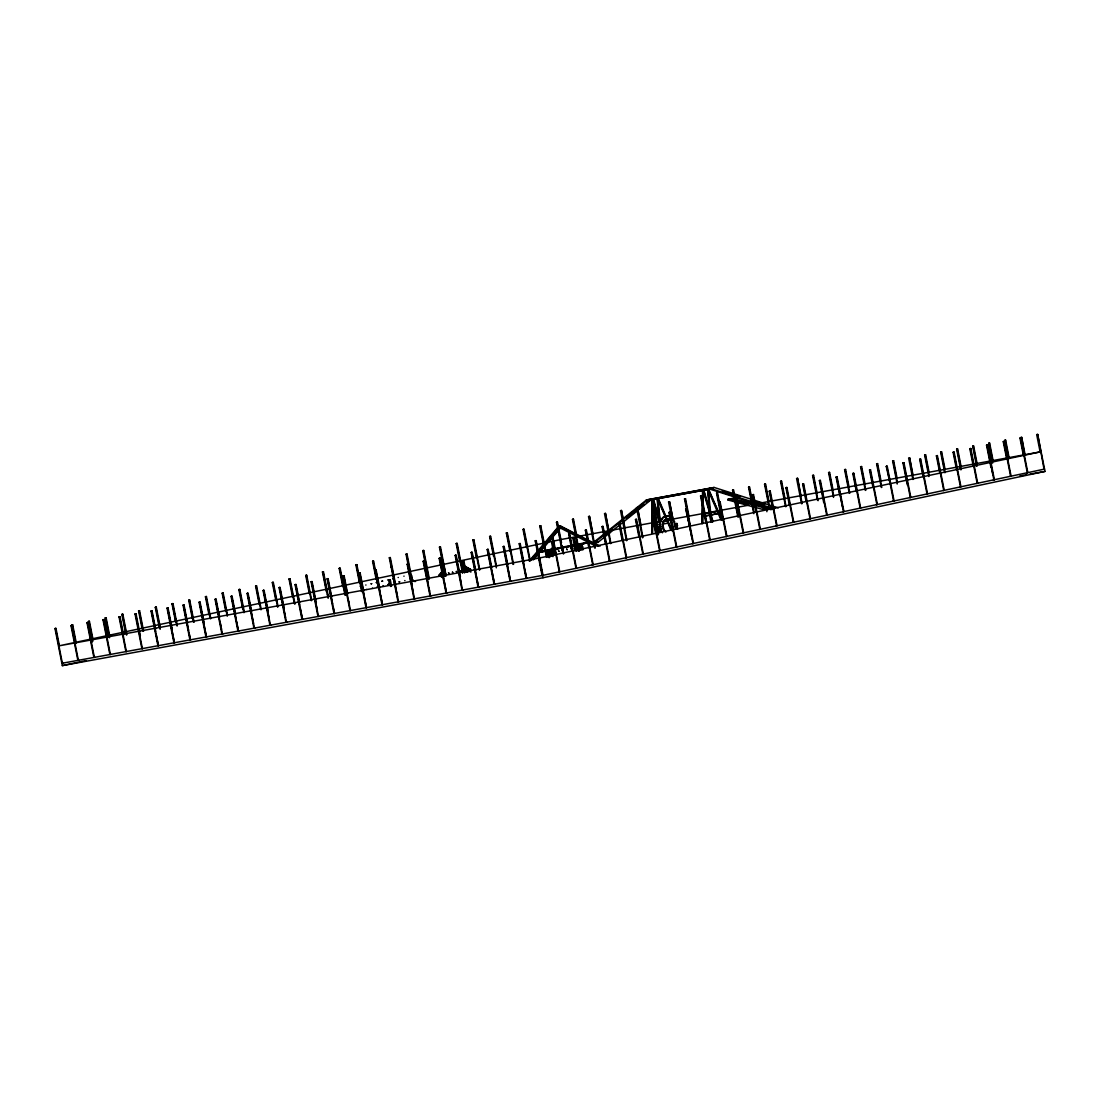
<?xml version="1.0" encoding="UTF-8"?>
<svg xmlns="http://www.w3.org/2000/svg" width="1100" height="1100" viewBox="0 0 1100 1100"><rect width="100%" height="100%" fill="white"/><g stroke="black" fill="none" stroke-linecap="round" stroke-linejoin="round"><path stroke-width="1.5" d="M651.764 533.074L652.286 499.62L651.764 533.074L652.602 532.964L653.125 499.496L660.44 524.81M702.048 523.531L702.57 490.064L703.794 489.885L712.992 521.565L712.154 521.675L702.969 489.995L702.048 523.531L702.886 523.421L703.092 510.029M703.148 506.688L703.395 489.954L712.566 521.606M772.516 509.08L709.968 489.17L710.009 488.373L774.07 508.764M760.375 505.216L760.416 504.419L764.665 503.525L764.624 504.322L756.484 501.724M762.245 509.272L728.021 500.019L728.062 499.221L732.394 498.424L772.227 509.19M728.021 500.019L732.339 499.235L732.394 498.424M555.459 552.832L554.991 551.609M574.832 548.735C574.406 548.24 575.382 548.405 574.888 547.209M464.544 570.721L464.447 569.8L464.186 571.395C462.413 570.281 466.455 570.611 464.186 571.395M537.405 552.585L591.223 542.039L537.446 552.489M464.75 570.543L463.609 570.721M531.369 560.368L560.505 525.896L559.102 525.869L529.224 561M594.151 545.38L594.688 544.321M445.225 574.09L445.954 574.227L445.143 574.874C446.38 573.952 444.441 573.265 444.854 574.269M444.538 568.535L438.996 575.107M389.592 584.87L390.101 584.059M547.649 554.29C559.336 539.88 551.389 551.237 547.511 553.616L553.135 546.837M547.511 553.616L548.79 556.848M550.413 556.614L549.945 551.072L550.839 555.541M552.227 556.243L551.471 549.244L552.942 556.655M530.846 559.914L559.639 526.075L598.207 546.054M535.013 557.109L559.955 527.808L594.688 545.572L595.018 543.702M533.335 559.873L560.477 528L560.175 526.529M558.8 571.986L559.776 571.794L552.901 537.075L551.925 537.268L555.362 554.62L556.174 554.317M714.051 487.465L646.401 500.005L593.381 542.561L597.616 541.668L597.96 542.382L650.98 499.84L712.553 488.579M650.829 499.029L650.98 499.84L646.745 500.734L593.725 543.29L597.96 542.382M604.986 535.755L609.895 531.822L610.239 532.538L605.99 533.445L605.646 532.716L609.895 531.822M626.986 518.1L644.064 504.391M646.704 502.274L650.636 499.111L650.98 499.84M667.026 520.96L663.039 521.689M667.947 523.119L662.296 524.205M710.435 512.751L717.654 511.225L702.625 514.181L710.256 512.696M574.75 550.357L576.043 550.11L574.805 550.646M658.226 498.382L657.429 498.534L670.656 529.416L671.481 529.21L658.226 498.382L657.016 498.671L659.491 521.482M709.239 507.045L707.699 488.978L710.834 521.716L709.596 510.304M710.834 521.716L711.645 521.51L708.098 488.909L721.751 519.654L708.496 488.826L707.699 489.046L720.94 519.874M660.55 531.273L661.375 531.053L660.55 531.273L659.849 524.741M371.607 583.688L370.865 583.839L371.69 583.674M376.324 582.574L377.149 582.409L376.337 582.574M393.442 578.627L392.686 578.779L393.511 578.614M398.145 577.514L398.296 577.486M388.107 584.457L388.933 584.306L388.135 584.457M676.871 529.32C673.337 525.993 679.91 525.291 675.029 526.309L674.561 523.985L675.4 523.806M659.436 529.141C661.581 528.399 657.498 529.994 660.055 532.4M712.8 488.579L646.745 500.734L646.58 499.922L714.258 487.479L778.319 507.87M1044.037 469.191L1037.671 434.376L1045 471.405L543.015 577.748L62.329 665.624L55 628.595L55.976 628.402L59.414 645.755M75.323 643.239L71.72 625.061L72.696 624.869L76.134 642.221L75.157 642.414M92.029 639.705L88.426 621.514L89.416 621.321L92.854 638.674L91.864 638.866M108.749 636.158L105.146 617.98L106.136 617.788L109.56 635.14L108.584 635.332M125.469 632.61L121.866 614.433L122.843 614.24L126.912 634.755M142.175 629.076L138.586 610.899L139.562 610.692L143.619 631.207M159.225 627.192L155.292 607.351L156.282 607.159L160.339 627.674M175.615 621.995L172.012 603.804L172.989 603.611L177.361 625.707M192.335 618.447L188.732 600.27L189.709 600.077L194.081 622.16M209.041 614.914L205.439 596.723L206.429 596.53L210.801 618.626M225.761 611.366L222.159 593.189L223.149 592.996L227.521 615.079M242.798 609.482L238.879 589.641L239.855 589.449L244.228 611.545M259.188 604.285L255.599 586.107L256.575 585.901L261.264 609.579M275.907 600.737L272.305 582.56L273.295 582.368L277.97 606.031M292.627 597.204L289.025 579.013L290.001 578.82L295.006 604.065M309.347 593.656L305.745 575.479L306.721 575.286L311.726 600.531M326.384 591.773L322.451 571.931L323.441 571.739L328.433 596.984M342.774 586.575L339.171 568.398L340.161 568.205L345.469 595.018M359.494 583.041L355.891 564.85L356.868 564.658L362.175 591.484M376.2 579.494L372.611 561.316L373.587 561.124L378.579 586.369M398.998 601.673L398.021 601.865L389.317 557.769L390.308 557.576L395.725 585.131M408.65 567.449L406.038 554.235L407.014 554.029L412.335 580.855M426.36 568.865L422.757 550.688L423.734 550.495L429.357 578.889M443.066 565.331L439.464 547.14L440.454 546.947L446.078 575.355M459.786 561.784L456.184 543.606L457.174 543.414L462.784 571.808M476.506 558.25L472.904 540.059L473.88 539.866L479.82 569.841M493.543 556.352L489.624 536.525L490.6 536.332L496.54 566.308M509.933 551.169L506.33 532.977L507.32 532.785L513.562 564.341M526.652 547.621L523.05 529.444L524.026 529.251L530.283 560.808M543.373 544.074L539.77 525.896L540.746 525.704L547.002 557.26M562.1 550.756L556.476 522.362L557.466 522.156L561.523 542.671M78.856 660.192L77.88 660.385L71.005 625.666L71.995 625.474L75.584 643.665M578.737 550.99L572.495 519.434L573.471 519.241L576.592 535.013M94.875 657.264L93.885 657.456L87.01 622.751L88 622.559L91.919 642.386M594.715 547.91L588.5 516.505L589.476 516.312L592.914 533.665L591.938 533.857M110.88 654.335L109.89 654.527L103.015 619.822L104.005 619.63L107.608 637.808M610.445 543.551L604.505 513.576L605.481 513.384L608.919 530.736L607.942 530.929M126.885 651.406L125.895 651.612L119.034 616.894L120.01 616.701L123.613 634.879M626.45 540.636L620.51 510.647L621.486 510.455L624.924 527.808L623.947 528.014M142.89 648.491L141.914 648.684L135.039 613.965L136.015 613.773L140.387 635.869M642.455 537.707L636.515 507.719L637.491 507.526L642.936 537.611M158.895 645.562L157.919 645.755L151.044 611.036L152.02 610.844L155.623 629.035M658.46 534.779L652.52 504.804L653.51 504.598L656.947 521.964L655.957 522.156M174.9 642.634L173.924 642.826L167.049 608.121L168.025 607.915L172.287 629.406M671.798 518.402L668.525 501.875L669.515 501.683L672.952 519.035L669.515 501.683M190.905 639.705L189.929 639.898L183.054 605.192L184.03 605L187.633 623.178M690.099 527.051L684.53 498.946L685.52 498.754L688.957 516.106L687.967 516.299M206.91 636.776L205.934 636.969L199.059 602.264L200.049 602.071L203.968 621.899M705.856 522.844L700.549 496.018L701.525 495.825L710.215 539.921L709.239 540.114M222.929 633.861L221.939 634.054L215.064 599.335L216.054 599.143L219.656 617.32M721.861 519.915L716.554 493.089L717.53 492.896L720.651 508.681M238.934 630.933L237.944 631.125L231.069 596.406L232.059 596.214L235.661 614.405M737.866 516.986L732.559 490.174L733.535 489.967L736.973 507.334L735.996 507.526M254.939 628.004L253.949 628.196L247.087 593.477L248.064 593.285L251.666 611.476M753.803 513.686L748.564 487.245L749.54 487.053L752.043 499.675M270.944 625.075L269.968 625.268L263.093 590.562L264.069 590.37L268.001 610.197M768.831 505.808L764.569 484.316L765.559 484.124L768.982 501.476L768.006 501.669M286.949 622.146L285.972 622.339L279.097 587.634L280.074 587.441L284.336 608.933M785.579 506.632L780.574 481.388L781.564 481.195L785.001 498.547L784.011 498.74M302.954 619.217L301.978 619.424L295.103 584.705L296.079 584.513L299.681 602.69M801.584 503.704L796.579 478.459L797.569 478.266L801.006 495.619L800.016 495.825M318.959 616.303L317.982 616.495L311.107 581.776L312.097 581.584L316.346 603.075M817.506 500.335L812.598 475.53L813.574 475.337L817.011 492.704L816.021 492.896M334.978 613.374L333.988 613.566L327.113 578.848L328.103 578.655L331.705 596.846M833.511 497.406L828.602 472.615L829.579 472.409L833.016 489.775L832.04 489.967M350.982 610.445L349.993 610.638L343.118 575.933L344.107 575.726L347.71 593.918M849.296 493.35L844.607 469.686L845.584 469.494L849.021 486.846L848.045 487.039M366.987 607.516L365.998 607.709L359.136 573.004L360.112 572.811L363.715 590.989M865.301 490.421L860.612 466.757L861.589 466.565L865.026 483.918L864.05 484.11M382.993 604.587L382.016 604.78L375.141 570.075L376.118 569.882L379.72 588.06M881.306 487.493L876.617 463.829L877.594 463.636L881.031 480.989L880.055 481.181M897.201 484.041L892.622 460.9L893.612 460.707L897.05 478.06L896.06 478.266M415.002 598.744L414.026 598.936L407.151 564.217L408.127 564.025L412.06 583.866M912.89 479.462L908.628 457.985L909.617 457.779L913.055 475.145L912.065 475.337M431.007 595.815L430.031 596.007L423.156 561.289L424.132 561.096L427.735 579.288M928.895 476.534L924.633 455.056L925.622 454.864L929.06 472.216L928.07 472.409M447.013 592.886L446.036 593.079L439.161 558.374L440.151 558.181L443.74 576.359M944.707 472.643L940.651 452.127L941.628 451.935L945.065 469.288L944.089 469.48M463.031 589.957L462.041 590.15L455.166 555.445L456.156 555.252L460.405 576.744M960.713 469.714L956.656 449.199L957.633 449.006L961.07 466.359L960.094 466.551M479.036 587.029L478.046 587.235L471.171 552.516L472.161 552.324L475.764 570.501M976.594 466.111L972.661 446.27L973.638 446.078L977.075 463.43L976.099 463.636M495.041 584.114L494.051 584.306L487.19 549.587L488.166 549.395L491.769 567.572M992.599 463.183L988.666 443.341L989.643 443.149L993.08 460.515L992.104 460.707M511.046 581.185L510.07 581.377L503.195 546.659L504.171 546.466L507.774 564.658M1008.274 458.604L1004.671 440.426L1005.661 440.22L1009.085 457.586L754.036 504.226M527.051 578.256L526.075 578.449L519.2 543.744L520.176 543.538L523.779 561.729M1024.279 455.675L1020.676 437.498L1021.666 437.305L1025.104 454.658L1008.59 457.683M1043.556 469.274L1044.546 469.081L542.08 575.52L535.205 540.815L536.181 540.623L543.056 575.327L61.875 663.314L62.851 663.121M573.059 550.894L572.069 551.086L568.631 533.734L569.621 533.541L576.496 568.246L575.506 568.439M589.765 547.346L588.789 547.539L585.351 530.186L586.341 529.994L593.202 564.712L592.226 564.905M606.485 543.812L605.509 544.005L602.071 526.652L603.048 526.446L609.923 561.165L608.946 561.357M623.205 540.265L622.229 540.457L618.791 523.105L619.768 522.913L626.643 557.618L625.652 557.81M639.925 536.731L638.935 536.924L635.498 519.558L636.487 519.365L643.362 554.084L642.373 554.276M656.631 533.184L655.655 533.376L652.217 516.024L653.194 515.831L660.069 550.536L659.092 550.729M673.351 529.636L672.375 529.842L668.938 512.476L669.914 512.284L676.789 547.002L675.812 547.195M689.562 526.212L685.644 508.942L686.634 508.75L693.509 543.455L692.519 543.648M723.497 519.021L722.521 519.214L719.084 501.861L720.06 501.655L726.935 536.374L725.959 536.566M1021.666 437.305L1024.595 454.768L1040.628 451.811L739.241 515.666L735.804 498.314L736.78 498.121L743.655 532.826L742.665 533.033M756.938 511.94L755.947 512.132L752.51 494.766L753.5 494.574L760.375 529.293L759.385 529.485M773.644 508.393L772.668 508.585L769.23 491.232L770.206 491.04L777.081 525.745L776.105 525.938M790.364 504.859L789.388 505.051L785.95 487.685L786.926 487.493L793.801 522.211L792.825 522.404M807.084 501.311L806.094 501.504L802.656 484.151L803.646 483.959L810.521 518.664L809.531 518.856M823.749 502.7L819.376 480.604L820.366 480.411L827.227 515.13L826.251 515.322M840.51 494.23L839.534 494.422L836.096 477.07L837.072 476.877L843.947 511.582L842.971 511.775M857.23 490.683L856.24 490.875L852.816 473.522L853.793 473.33L860.668 508.049L859.678 508.241M873.95 487.149L872.96 487.341L869.523 469.989L870.513 469.783L877.388 504.501L876.398 504.694M890.161 483.711L886.242 466.441L887.219 466.249L894.094 500.954L893.117 501.16M907.335 484.99L902.963 462.894L903.939 462.701L910.814 497.42L909.838 497.612M924.096 476.52L923.106 476.712L919.669 459.36L920.659 459.168L927.534 493.873L926.544 494.065M940.803 472.973L939.826 473.179L936.389 455.812L937.379 455.62L944.24 490.339L943.264 490.531M957.523 469.439L956.546 469.631L953.109 452.279L954.085 452.086L960.96 486.791L959.984 486.984M974.242 465.891L973.253 466.084L969.829 448.731L970.805 448.539L977.68 483.257L976.69 483.45M990.907 467.28L986.535 445.197L987.525 445.005L994.4 479.71L993.41 479.902M1007.669 458.81L1006.692 459.002L1003.255 441.65L1004.231 441.457L1011.106 476.176L1010.13 476.369M1024.389 455.276L1023.412 455.469L1019.975 438.116L1020.951 437.91L1027.826 472.629L1026.85 472.821M1040.119 451.921L1036.681 434.569L1037.671 434.376M543.689 543.166L58.919 645.865L539.619 557.975M560.904 539.523L543.207 543.249M444.166 576.276L441.884 564.809L443.52 564.479L445.871 576.345M74.442 643.033L75.419 642.84M575.919 536.786L576.909 536.594M464.558 572.949L462.206 561.096L463.842 560.766L466.111 572.248M90.448 640.104L91.438 639.911M106.453 637.175L107.442 636.982M553.946 554.276L551.691 542.891L553.327 542.561L555.734 554.716M574.791 547.938L572.894 538.395L574.53 538.065L577.087 550.935M122.458 634.246L123.448 634.054M138.476 631.317L139.453 631.125M639.952 525.085L640.929 524.893L637.808 509.107M154.481 628.402L155.458 628.21M170.486 625.474L171.463 625.281M186.491 622.545L187.468 622.352M202.496 619.616L203.486 619.424M389.716 585.544L388.644 580.112L390.28 579.783L391.545 586.149M411.496 575.286L409.86 575.616L411.496 575.286L412.569 580.717M703.986 513.37L704.963 513.178M218.501 616.688L219.491 616.495M719.991 510.455L720.968 510.249M462.811 565.221L470.415 570.089L462.811 565.221L470.676 569.332L470.14 569.786M234.506 613.773L235.496 613.566M250.525 610.844L251.501 610.651M462.949 565.895L470.607 570.048M266.53 607.915L267.506 607.723M282.535 604.986L283.511 604.794M442.049 571.368L442.832 576.345M298.54 602.058L299.516 601.865M467.376 571.876L465.933 566.665L466.771 571.931M704.096 516.202L710.504 514.979L702.598 516.519M314.545 599.129L315.521 598.936M466.4 566.926L467.211 572.055M330.55 596.214L331.54 596.021M659.01 529.224L661.457 528.756L659.01 529.224L658.556 526.914L659.395 526.735M346.555 593.285L347.545 593.092M469.095 571.423L467.761 567.848L468.49 571.574M676.995 523.518L676.17 523.696L676.624 526.006L677.462 525.827L676.995 523.518L674.561 523.985M362.56 590.356L363.55 590.164M378.579 587.428L379.555 587.235M394.584 584.499L395.56 584.306M410.589 581.584L411.565 581.377M439.134 575.781L439.203 575.066M426.594 578.655L427.57 578.462M548.281 553.259L549.161 557.727M675.029 526.309L677.462 525.827M442.599 575.726L443.589 575.534M581.611 546.205L582.202 549.189M574.283 548.048L575.438 547.827M458.604 572.798L459.594 572.605M574.351 548.336L575.341 548.625M474.609 569.869L475.599 569.676M762.657 509.19L766.659 508.461L766.893 511.706M490.627 566.94L491.604 566.748M506.632 564.025L507.609 563.832M522.638 561.096L523.614 560.904M538.643 558.168L739.709 515.584M62.329 665.624L85.841 660.646M403.865 576.194L404.071 576.152M387.805 579.934L387.585 579.975M360.209 586.314L360.415 586.273M365.97 584.994L365.75 585.049M404.731 580.607L404.951 580.566M382.91 585.668L383.116 585.626M366.534 589.476L366.754 589.421M361.075 590.741L361.295 590.686M394.13 583.096L394.309 583.041M372.309 588.156L372.487 588.115M540.499 551.348L590.631 541.723M539 552.489L588.692 542.644M660.138 529.004L660.894 532.221M676.94 525.924L677.683 529.155M707.3 489.115L708.496 488.826M556.476 522.362L557.466 522.156M572.495 519.434L573.471 519.241M589.476 516.312L595.224 547.979M605.481 513.384L610.913 543.469M621.486 510.455L626.931 540.54M652.52 504.804L653.51 504.598M684.53 498.946L685.52 498.754M700.549 496.018L701.525 495.825M716.554 493.089L717.53 492.896M732.559 490.174L733.535 489.967M748.564 487.245L749.54 487.053M764.569 484.316L765.559 484.124M780.574 481.388L781.564 481.195M797.569 478.266L802.065 503.621M812.598 475.53L813.574 475.337M828.602 472.615L829.579 472.409M844.607 469.686L845.584 469.494M860.612 466.757L861.589 466.565M876.617 463.829L877.594 463.636M892.622 460.9L893.612 460.707M909.617 457.779L913.385 479.366M924.633 455.056L925.622 454.864M940.651 452.127L941.628 451.935M956.656 449.199L957.633 449.006M972.661 446.27L973.638 446.078M988.666 443.341L989.643 443.149M1004.671 440.426L1005.661 440.22M539.77 525.896L540.746 525.704M1019.975 438.116L1020.951 437.91M523.05 529.444L524.026 529.251M1003.255 441.65L1004.231 441.457M506.33 532.977L507.32 532.785M986.535 445.197L987.525 445.005M489.624 536.525L490.6 536.332M969.829 448.731L970.805 448.539M472.904 540.059L473.88 539.866M953.109 452.279L954.085 452.086M456.184 543.606L457.174 543.414M936.389 455.812L937.379 455.62M439.464 547.14L440.454 546.947M919.669 459.36L920.659 459.168M422.757 550.688L423.734 550.495M902.963 462.894L903.939 462.701M406.038 554.235L407.014 554.029M886.242 466.441L887.219 466.249M389.317 557.769L390.308 557.576M869.523 469.989L870.513 469.783M372.611 561.316L373.587 561.124M852.816 473.522L853.793 473.33M355.891 564.85L356.868 564.658M836.096 477.07L837.072 476.877M339.171 568.398L340.161 568.205M819.376 480.604L820.366 480.411M322.451 571.931L323.441 571.739M802.656 484.151L803.646 483.959M305.745 575.479L306.721 575.286M785.95 487.685L786.926 487.493M289.025 579.013L290.001 578.82M769.23 491.232L770.206 491.04M272.305 582.56L273.295 582.368M752.51 494.766L753.5 494.574M255.599 586.107L256.575 585.901M735.804 498.314L736.78 498.121M238.879 589.641L239.855 589.449M719.084 501.861L720.06 501.655M222.159 593.189L223.149 592.996M205.439 596.723L206.429 596.53M685.644 508.942L686.634 508.75M188.732 600.27L189.709 600.077M668.938 512.476L669.914 512.284M172.012 603.804L172.989 603.611M652.217 516.024L653.194 515.831M155.292 607.351L156.282 607.159M635.498 519.558L636.487 519.365M138.586 610.899L139.562 610.692M618.791 523.105L619.768 522.913M121.866 614.433L122.843 614.24M602.071 526.652L603.048 526.446M105.146 617.98L106.136 617.788M585.351 530.186L586.341 529.994M88.426 621.514L89.416 621.321M568.631 533.734L569.621 533.541M71.72 625.061L72.696 624.869M551.925 537.268L552.901 537.075M55 628.595L55.976 628.402M71.005 625.666L71.995 625.474M87.01 622.751L88 622.559M103.015 619.822L104.005 619.63M119.034 616.894L120.01 616.701M135.039 613.965L136.015 613.773M151.044 611.036L152.02 610.844M167.049 608.121L168.025 607.915M183.054 605.192L184.03 605M199.059 602.264L200.049 602.071M215.064 599.335L216.054 599.143M231.069 596.406L232.059 596.214M247.087 593.477L248.064 593.285M263.093 590.562L264.069 590.37M279.097 587.634L280.074 587.441M295.103 584.705L296.079 584.513M311.107 581.776L312.097 581.584M327.113 578.848L328.103 578.655M343.118 575.933L344.107 575.726M359.136 573.004L360.112 572.811M375.141 570.075L376.118 569.882M407.151 564.217L408.127 564.025M423.156 561.289L424.132 561.096M439.161 558.374L440.151 558.181M455.166 555.445L456.156 555.252M471.171 552.516L472.161 552.324M487.19 549.587L488.166 549.395M503.195 546.659L504.171 546.466M519.2 543.744L520.176 543.538M535.205 540.815L536.181 540.623M745.291 503.223L748.179 502.7L748.124 503.498L743.806 504.281L743.848 503.484L739.117 502.205M559.914 539.715L661.595 521.111M664.207 520.644L669.364 519.695M672.444 519.145L748.894 505.161M526.487 546.796L527.464 546.604M572.894 538.395L574.53 538.065M509.768 550.33L510.757 550.138M989.973 462.55L990.963 462.357M551.691 542.891L553.327 542.561M493.047 553.877L494.038 553.685M476.341 557.425L477.317 557.219M459.621 560.959L460.598 560.766M442.901 564.506L443.891 564.314M441.884 564.809L443.52 564.479M462.206 561.096L463.842 560.766M426.195 568.04L427.171 567.848M906.4 480.26L907.376 480.067M410.451 571.395L409.475 571.587M392.755 575.121L393.745 574.929M582.395 546.961L574.502 542.341L582.257 546.288L582.959 549.835M658.556 526.914L660.99 526.446M376.035 578.669L377.025 578.476M359.329 582.216L360.305 582.01M342.609 585.75L343.585 585.558M822.814 497.97L823.79 497.764M325.889 589.298L326.879 589.105M309.183 592.831L310.159 592.639M292.462 596.379L293.439 596.186M551.471 549.244L552.612 556.009M275.743 599.913L276.732 599.72M259.022 603.46L260.012 603.268M242.316 606.994L243.292 606.801M388.644 580.112L390.28 579.783M225.596 610.541L226.572 610.349M549.945 551.072L550.798 556.366M705.801 522.748L706.777 522.555M670.656 529.416L671.481 529.21M209.866 613.882L208.876 614.089M192.17 617.623L193.146 617.43M582.45 546.26L582.643 549.244M175.45 621.17L176.426 620.977M158.73 624.704L159.72 624.511M142.024 628.251L143 628.059M125.304 631.785L126.28 631.592M415.539 581.501L411.469 579.562L414.59 581.281M406.533 554.125L411.606 580.223L411.661 579.521M463.664 571.024L464.654 571.299M555.362 554.62L556.339 554.428M1019.7 476.025L1026.451 474.788M1029.82 474.183L1045 471.405M702.57 490.064L703.794 489.885M712.154 521.675L712.992 521.565M659.574 522.197L652.754 523.779M659.821 524.48L652.712 526.116M732.339 499.235L771.169 509.726M728.062 499.221L735.955 501.353M722.343 490.861L740.231 496.554M770.688 506.248L775.239 507.691M582.587 546.92L574.695 542.3M411.606 580.223L414.37 581.515M559.969 525.704L600.023 546.191M535.549 557.301L533.569 555.885L534.105 556.339M646.401 500.005L646.745 500.734M671.069 529.348L657.827 498.451L660.481 522.899M660.413 523.201L653.524 499.428L652.699 499.538L660.495 526.474M1020.47 438.006L1027.317 472.739M1005.18 440.316L1008.769 458.494M1003.75 441.54L1010.611 476.272M989.161 443.245L992.764 461.422M992.97 475.062L987.044 445.087L993.891 479.82M973.156 446.174L977.089 466.001M970.324 448.621L977.171 483.354M957.151 449.089L961.194 469.618M953.604 452.169L960.465 486.901M941.146 452.018L945.189 472.546M936.898 455.716L943.745 490.435M925.141 454.946L929.184 475.475M920.178 459.25L927.025 493.982M903.457 462.797L910.305 497.53M893.131 460.804L897.476 482.9M886.737 466.331L893.599 501.064M877.126 463.719L881.787 487.41M870.031 469.879L876.879 504.611M861.107 466.647L865.782 490.339M853.311 473.413L860.159 508.145M845.102 469.576L849.777 493.268M842.531 506.935L836.591 476.96L843.452 511.692M829.098 472.505L833.759 496.183M819.885 480.507L826.732 515.226M813.093 475.434L818.07 500.692M803.165 484.041L810.013 518.774M786.445 487.589L793.306 522.321M781.082 481.277L786.06 506.55M769.725 491.123L776.586 525.855M765.077 484.206L769.326 505.697M753.019 494.67L759.866 529.402M749.059 487.135L754.036 512.394M736.299 498.204L743.146 532.936M733.054 490.064L738.348 516.904M719.579 501.751L726.44 536.484M717.049 492.993L722.343 519.832M709.803 488.359L709.968 489.17M701.044 495.908L709.72 540.018M685.039 498.836L690.332 525.676M686.152 508.832L692.092 538.808M686.125 508.846L693 543.565M669.433 512.38L676.294 547.099M660.165 526.625L660.619 528.935M653.029 504.694L658.625 533.115M652.712 515.914L659.574 550.646M636.006 519.461L642.854 554.194M619.286 522.995L626.134 557.727M602.566 526.543L609.428 561.275M585.86 530.076L592.707 564.809M581.804 546.178L582.505 549.725M580.924 550.179L579.92 545.091L580.717 550.165M580.47 550.096L579.439 544.844L580.126 549.34M572.99 519.324L579.219 550.894M577.954 545.71L578.93 550.646M577.431 545.298L578.614 551.224M573.732 538.216L576.331 551.334M574.846 548.226L575.3 550.55M569.14 533.624L575.987 568.356M562.155 545.834L563.709 553.712M556.985 522.252L563.214 553.822M552.42 537.158L559.281 571.89M552.489 542.74L554.923 554.868M551.127 549.656L552.42 556.256M549.601 551.499L550.591 556.545M547.896 553.548L548.474 556.462M547.704 553.589L548.405 557.136M540.265 525.786L546.494 557.37M541.64 570.68L535.7 540.705L543.015 577.748M523.545 529.334L529.774 560.904M523.132 560.986L519.695 543.634L526.556 578.366M523.449 562.567L524.067 565.716M524.7 568.879L525.951 575.19M506.839 532.868L513.067 564.451M503.69 546.562L509.946 578.119M503.676 546.576L510.551 581.295M490.119 536.415L496.32 567.834M491.123 566.844L487.685 549.477L494.533 584.21M491.741 569.993L493.941 581.048M473.399 539.962L479.311 569.951M477.922 583.962L471.68 552.406L478.527 587.139M470.236 569.209L470.828 572.179M467.954 567.806L468.944 571.725M465.933 566.665L466.812 571.12M463.004 560.945L465.259 572.33M456.692 543.496L462.564 573.265M459.112 572.688L455.675 555.335L462.522 590.067M459.731 575.85L461.299 583.743M439.973 547.044L445.569 575.465M442.723 564.63L444.978 576.015M443.726 578.779L439.67 558.264L446.518 592.996M444.359 581.928L445.913 589.82M441.678 576.455L440.743 572.77L441.623 577.225M441.32 576.744L440.605 573.127L441.072 576.538M423.252 550.577L428.862 578.999M428.34 584.856L423.665 561.192L430.513 595.925M428.973 588.019L429.591 591.168M409.31 570.763L409.97 574.062M411.084 581.474L407.646 564.121L414.507 598.84M411.4 583.055L412.967 590.934M389.826 557.659L397.581 597.025M391.627 567.064L398.502 601.769M389.482 579.934L390.748 586.52M375.636 569.965L379.074 587.317M379.39 588.899L380.009 592.061M380.641 595.21L381.893 601.521M375.623 569.993L382.484 604.697M373.106 561.206L378.317 587.675M365.874 604.45L359.631 572.894L366.479 607.626M356.386 564.754L361.68 591.594M347.064 593.175L343.626 575.822L350.474 610.555M348.618 601.067L349.25 604.216M339.68 568.288L344.96 595.127M332.613 603.996L327.621 578.751L334.469 613.484M333.245 607.145L333.864 610.308M326.397 589.188L322.96 571.835L328.171 598.29M327.332 593.918L327.951 597.08M315.054 599.033L311.616 581.666L318.464 616.399M315.356 600.614L317.24 610.074M306.24 575.369L311.218 600.641M299.668 605.11L295.597 584.595L302.459 619.327M300.286 608.273L301.854 616.151M289.52 578.916L294.415 603.721M285.532 617.499L279.593 587.524L286.454 622.256M272.814 582.45L277.695 607.269M263.587 590.452L267.025 607.805M267.341 609.386L268.895 617.279M263.574 590.466L270.449 625.185M256.094 585.998L260.755 609.675M253.522 623.356L247.583 593.381L254.43 628.114M239.374 589.531L243.939 612.7M231.577 596.31L235.015 613.663M235.331 615.244L235.95 618.393M236.569 621.555L237.82 627.866M231.55 596.324L238.425 631.029M222.667 593.079L227.219 616.234M215.572 599.225L219.01 616.591M219.945 621.321L221.512 629.214M215.545 599.252L222.42 633.957M205.947 596.626L210.292 618.723M199.567 602.154L203.005 619.506M203.308 621.087L205.81 633.71M199.54 602.181L206.415 636.886M189.228 600.16L193.586 622.27M183.562 605.082L188.554 630.327M189.186 633.49L189.805 636.639M183.535 605.096L190.41 639.815M172.507 603.707L175.945 621.06M172.494 603.721L176.866 625.817M170.981 625.364L167.544 608.011L174.405 642.744M171.297 626.945L173.8 639.567M155.801 607.241L160.146 629.351M155.609 631.441L151.539 610.94L158.4 645.673M156.228 634.604L157.795 642.496M139.081 610.789L143.124 631.317M135.534 613.855L142.381 648.587M122.361 614.322L126.404 634.851M119.529 616.784L126.376 651.516M105.655 617.87L109.56 637.725M103.524 619.712L110.371 654.445M88.935 621.404L92.84 641.259M87.519 622.641L94.366 657.374M72.215 624.951L75.79 643.156M71.514 625.57L78.361 660.303M55.495 628.499L62.356 663.217M657.415 498.589L660.605 527.931M665.871 532.125A7.466 5.143 78 0 1 663.822 521.757A7.466 5.143 78 0 1 670.986 520.451M663.933 530.929A7.466 5.143 78 0 1 663.493 520.987A7.466 5.143 78 0 1 670.546 521.043A7.466 5.143 78 0 1 672.196 530.984M662.379 532.812A10.615 7.315 78 0 1 664.606 516.312A10.615 7.315 78 0 1 675.084 527.89M661.87 519.846A10.615 7.315 78 0 1 674.85 522.321M675.634 524.961A10.615 7.315 78 0 1 675.923 527.711M558.511 550.852L559.075 551.402L558.511 550.852M562.581 549.986L563.145 550.536L562.581 549.986M566.651 549.12L567.215 549.67L566.651 549.12M570.735 548.254L571.299 548.817L570.735 548.254M448.511 572.949L449.089 573.471L448.539 572.839M452.416 572.234L452.994 572.77L452.444 572.124M456.308 571.519L456.899 572.055L456.349 571.409M460.212 570.804L460.804 571.34L460.212 570.804M711.081 514.965L718.589 513.384L711.081 514.965M381.81 581.295L382.594 581.144L381.81 581.295M377.217 586.987L378.015 586.836L377.272 586.974M399.053 581.928L399.85 581.776L399.107 581.914M392.123 566.954L391.146 567.146L392.123 566.954M703.354 505.203L702.364 505.395L703.354 505.203M662.283 531.149L662.283 531.149"/></g></svg>
